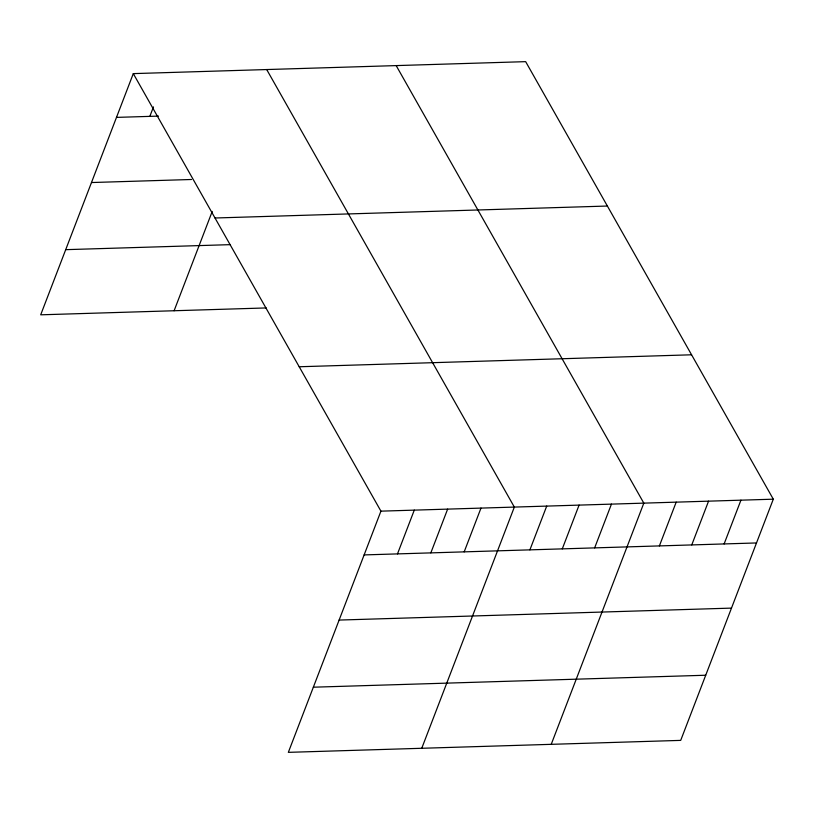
<?xml version="1.0" encoding="UTF-8"?>
<svg xmlns="http://www.w3.org/2000/svg" width="814" height="814" viewBox="0 0 814 814"><rect width="100%" height="100%" fill="white"/><g stroke="black" fill="none" stroke-linecap="round" stroke-linejoin="round"><path stroke-width="1.22" d="M133.293 73.616L380.932 511.151L288.339 752.35L680.708 740.384L773.3 499.186L525.661 61.65L133.293 73.616L40.7 314.815L266.239 307.936M149.837 116.371L153.47 106.909M174.104 310.755L212.22 211.447M397.486 553.896L414.285 510.134M430.83 552.879L447.639 509.116M464.184 551.861L480.982 508.099M421.754 748.28L514.336 507.081L266.697 69.546M529.904 549.857L546.713 506.094M562.281 548.87L579.08 505.107M594.647 547.883L611.446 504.12M551.231 744.332L643.823 503.133L396.174 65.598M659.391 545.909L676.19 502.146M691.758 544.922L708.556 501.159M724.124 543.935L740.933 500.172M116.483 117.389L158.486 116.107M91.473 182.54L191.534 179.487M215.008 217.999L607.376 206.034M65.71 249.664L230.24 244.648M299.206 366.758L691.574 354.792M380.932 511.151L773.3 499.186M364.133 554.914L756.501 542.948M339.123 620.065L731.491 608.109M313.349 687.199L705.718 675.233"/></g></svg>
